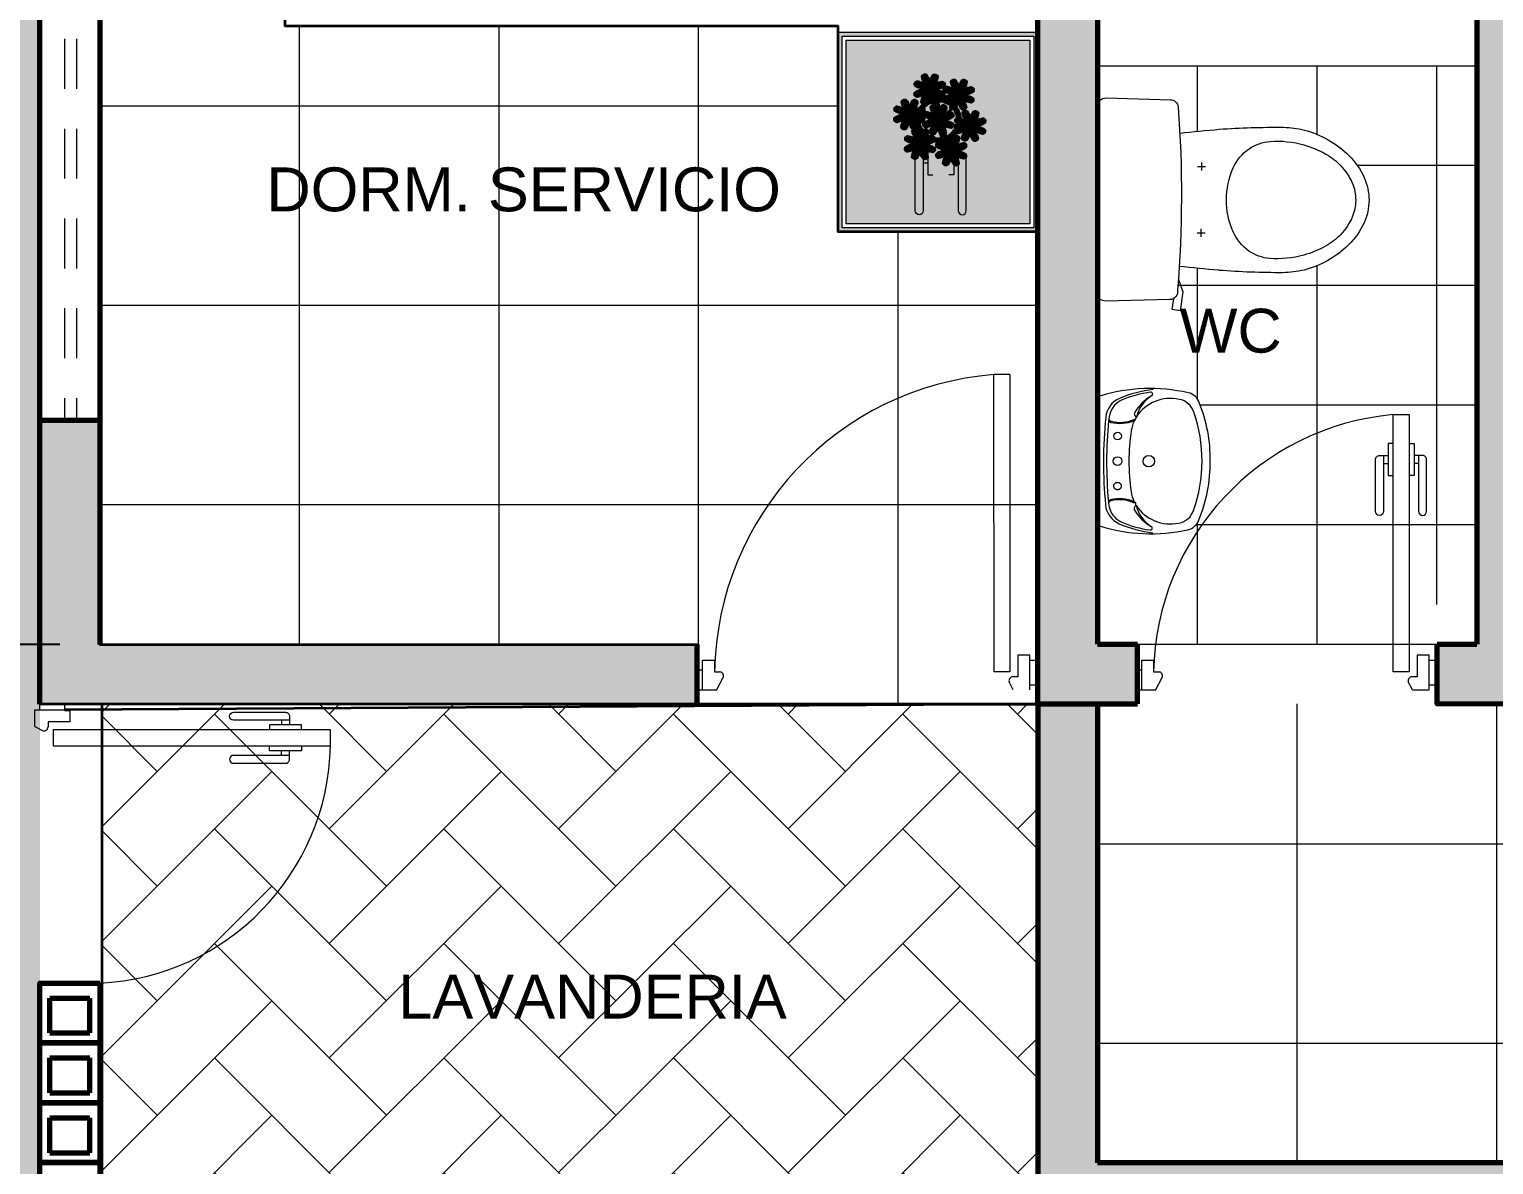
# Model space of a CAD drawing. Header units: millimetres. Extents: x 971.3 to 1010.6, y 593 to 619.8.
# Drawn here: x 973.383 to 977.052, y 606.443 to 609.289 of the extents above; entities that cross this region are included whole.
import ezdxf

# ---------------------------------------------------------------- set-up
doc = ezdxf.new("R2010")
doc.units = ezdxf.units.MM
for name, pattern in [('ACAD_ISO10W100', [18.5, 12, -3, 0.5, -3]), ('HIDDEN', [9.525, 6.35, -3.175]), ('HIDDEN2', [0.1875, 0.125, -0.0625]), ('RAYITAS', [0.375, 0.25, -0.125])]:
    doc.linetypes.add(name, pattern=pattern)
for name, color, linetype, lineweight in [('_mobiliário', 7, 'Continuous', 5), ('csco', 7, 'Continuous', 70), ('FAROLAS', 45, 'Continuous', 9), ('mesa', 7, 'Continuous', 9), ('PISO SS.HH.', 135, 'Continuous', 9), ('PUERTAS', 40, 'Continuous', 15), ('PUERTAS MADERA', 37, 'Continuous', 13), ('sanitarios', 157, 'Continuous', 13), ('textos', 7, 'Continuous', 25), ('vidrios', 251, 'Continuous', 9), ('www.dwgfree.com', 7, 'Continuous', 70)]:
    doc.layers.add(name, color=color, linetype=linetype, lineweight=lineweight)
for name, color, linetype in [('FLORES', 1, 'Continuous'), ('vflor2', 50, 'Continuous'), ('Vflor6', 11, 'Continuous'), ('vfolhas2', 102, 'Continuous')]:
    doc.layers.add(name, color=color, linetype=linetype)
doc.styles.get("Standard").update_dxf_attribs({"font": 'stylu.ttf'})
doc.dimstyles.new('1-75', dxfattribs={"dimtxt": 0.09, "dimasz": 0.05, "dimexe": 0.1, "dimexo": 0.1, "dimgap": 0.05, "dimtad": 1, "dimzin": 4, "dimdsep": 46, "dimtxsty": 'Standard', "dimblk": 'DOT', "dimcen": 0.09, "dimclrd": 250, "dimclre": 250, "dimclrt": 7, "dimaunit": 1, "dimazin": 0, "dimtfac": 1, "dimtix": 1, "dimtmove": 1, "dimatfit": 3, "dimfxl": 0.5, "dimtolj": 1, "dimtzin": 0, "dimarcsym": 0})
pattern_1 = [(90, (-2384.8394688, 46.3806433), (-0.00125, 2e-19), [])]

# ---------------------------------------------------------------- blocks, each defined once
blk = doc.blocks.new('in-mo3')
for p, q in [((0.2345, 0), (-0.2345, 0)), ((-0.2545, -0.0205), (-0.2506, -0.1816)), ((0.2507, -0.1816), (0.2546, -0.0205)), ((0.2005, -0.2034), (0.2308, -0.2145)), ((0.2308, -0.2145), (0.2783, -0.2078)), ((0.2755, -0.188), (0.2476, -0.1919)), ((0.2783, -0.2078), (0.2755, -0.188)), ((-0.083, -0.2497), (-0.083, -0.2697)), ((0.083, -0.2497), (0.083, -0.2697)), ((-0.093, -0.2597), (-0.073, -0.2597)), ((0.093, -0.2597), (0.073, -0.2597)), ((0, -0.6467), (0, -0.6467))]:
    blk.add_line(p, q)
for centre, radius, start, end in [((0.2346, -0.02), 0.02, 358.6374, 90.2301), ((-0.2345, -0.02), 0.02, 90.0007, 181.364), ((-0.2306, -0.1811), 0.02, 181.3657, 265.4927), ((0.2306, -0.1811), 0.02, 258.1015, 358.6343), ((-0.0052, 2.682), 2.892, 265.4971, 274.5948), ((3.69, -0.6318), 3.8805, 173.6925, 175.1593), ((-3.6898, -0.6318), 3.8805, 4.8413, 6.3171), ((1.8169, -0.4518), 1.9991, 175.7698, 180.3758), ((0, -0.5198), 0.1971, 66.0939, 113.9061), ((-1.8167, -0.4518), 1.9991, 359.6242, 4.2302), ((-0.0326, -0.4462), 0.1166, 113.8997, 145.1485), ((0.0327, -0.4462), 0.1166, 34.8515, 66.1003), ((-0.0427, -0.4391), 0.1042, 145.1497, 175.881), ((0.0428, -0.4391), 0.1042, 4.119, 34.8503), ((0.1026, -0.4496), 0.25, 175.8862, 195.5931), ((-0.1026, -0.4496), 0.25, 344.4069, 4.1138), ((0.0369, -0.4635), 0.219, 180.3747, 194.3375), ((-0.0367, -0.4635), 0.219, 345.6614, 359.6243), ((0.0575, -0.4582), 0.2403, 194.3353, 209.622), ((0.1006, -0.4501), 0.2478, 195.5969, 209.3771), ((-0.1005, -0.4501), 0.2478, 330.6229, 344.4031), ((-0.0573, -0.4582), 0.2403, 330.3788, 345.6655), ((0.0677, -0.4524), 0.252, 209.6273, 224.5489), ((0.0243, -0.493), 0.1603, 209.3871, 226.5438), ((-0.0242, -0.493), 0.1603, 313.4562, 330.6129), ((-0.0675, -0.4524), 0.252, 315.4504, 330.372), ((0.0159, -0.5019), 0.1481, 226.5501, 246.5527), ((-0.0158, -0.5019), 0.1481, 293.4473, 313.4499), ((0.0187, -0.5007), 0.1832, 224.552, 245.714), ((0, -0.5385), 0.1082, 246.5493, 270.0042), ((0, -0.5385), 0.1082, 269.9958, 293.4507), ((-0.0185, -0.5007), 0.1832, 294.2865, 315.4485), ((0.0004, -0.5419), 0.1381, 245.5845, 269.8782), ((-0.0002, -0.5419), 0.1381, 270.1216, 294.4153)]:
    blk.add_arc(centre, radius, start, end)
blk = doc.blocks.new('VI-L2')
for p, q in [((-0.249, 0), (0, 0)), ((0.249, 0), (0, 0)), ((-0.1776, -0.155), (-0.1726, -0.1538)), ((0.1776, -0.155), (0.1726, -0.1538))]:
    blk.add_line(p, q)
at = {"linetype": 'RAYITAS'}
blk.add_circle((-0.1, -0.08), 0.015, dxfattribs=at)
for centre, radius in [((0, -0.08), 0.0175), ((0.1, -0.08), 0.015), ((0, -0.205), 0.023)]:
    blk.add_circle(centre, radius)
for centre, radius, start, end in [((-0.2499, -0.0098), 0.00987, 84.66185, 171.14682), ((0.2499, -0.0098), 0.00987, 8.85318, 95.33815), ((0.3889, -0.2106), 0.6794, 162.6733, 192.8197), ((-0.1666, -0.1226), 0.091, 95.70162, 156.93984), ((-0.1642, -0.1332), 0.088, 107.6826, 156.04399), ((-0.1456, -0.2072), 0.1642, 95.558, 106.05153), ((0.0179, -2.1066), 2.0834, 90.49131, 95.32962), ((-0.166, -0.0563), 0.0119, 18.45163, 93.68074), ((-0.1779, -0.0612), 0.0202, 21.8719, 56.626), ((-0.2924, -0.0889), 0.1378, 335.77383, 14.78085), ((-0.3021, -0.0881), 0.1516, 337.28317, 13.56875), ((-0.0045, -1.6606), 1.6244, 89.84267, 95.54634), ((-0.0179, -2.1066), 2.0834, 84.67038, 89.50869), ((0.0045, -1.6606), 1.6244, 84.45366, 90.15733), ((0.3021, -0.0881), 0.1516, 166.43125, 202.71683), ((0.2924, -0.0889), 0.1378, 165.21915, 204.22617), ((0.166, -0.0563), 0.0119, 86.31926, 161.54837), ((0.1779, -0.0612), 0.0202, 123.374, 158.1281), ((0.1456, -0.2072), 0.1642, 73.94847, 84.442), ((0.1666, -0.1226), 0.091, 23.06016, 84.29838), ((0.1642, -0.1332), 0.088, 23.95601, 72.3174), ((-0.3889, -0.2106), 0.6794, 347.1803, 17.3267), ((0.1791, -0.2729), 0.4679, 156.5937, 173.71303), ((0.1679, -0.2699), 0.4471, 157.31846, 172.36397), ((-0.1679, -0.2699), 0.4471, 7.63603, 22.68154), ((-0.1791, -0.2729), 0.4679, 6.28697, 23.4063), ((-0.1058, -0.3032), 0.1789, 119.16087, 150.50871), ((-0.1412, -0.2944), 0.1441, 104.63516, 146.60921), ((-0.0883, -0.2909), 0.1627, 123.30818, 192.26739), ((-0.1893, -0.1579), 0.0115, 46.63395, 108.6693), ((-0.1726, -0.1428), 0.011, 217.17229, 335.71976), ((-0.1656, -0.1462), 0.00136, 145.33549, 289.9664), ((-0.0995, -0.2809), 0.1483, 98.65981, 115.06482), ((0.0054, -1.0183), 0.8931, 90.34754, 98.18853), ((-0.0054, -1.0183), 0.8931, 81.81147, 89.65246), ((0.0995, -0.2809), 0.1483, 64.93518, 81.34019), ((0.1726, -0.1428), 0.011, 204.28024, 322.82771), ((0.1656, -0.1462), 0.00136, 250.0336, 34.66451), ((0.0883, -0.2909), 0.1627, 347.73261, 56.69182), ((0.1412, -0.2944), 0.1441, 33.39079, 75.36484), ((0.1893, -0.1579), 0.0115, 71.3307, 133.36605), ((0.1058, -0.3032), 0.1789, 29.49129, 60.83913), ((-0.2682, -0.2122), 0.00727, 166.88332, 336.15231), ((0.2682, -0.2122), 0.00727, 203.84769, 13.11668), ((-0.1738, -0.3131), 0.0745, 189.56588, 252.37683), ((0.1738, -0.3131), 0.0745, 287.62317, 350.43412), ((-0.2165, -0.3501), 0.0582, 191.18913, 251.94646), ((-0.0105, 0.1342), 0.5843, 247.4607, 271.03309), ((-0.0024, 0.161), 0.5785, 250.41927, 270.24066), ((0.0024, 0.161), 0.5785, 269.75934, 289.58073), ((0.0105, 0.1342), 0.5843, 268.96691, 292.5393), ((0.2165, -0.3501), 0.0582, 288.05354, 348.81087)]:
    blk.add_arc(centre, radius, start, end)
blk = doc.blocks.new('Mesa Lateral Cordoba')
at = {"layer": 'mesa', "ltscale": 0.1}
h = blk.add_hatch(color=27, dxfattribs=at)
h.dxf.hatch_style = 1
h.set_gradient(color1=(123, 74, 61), color2=(58, 35, 29), one_color=1, tint=0.17, name='CYLINDER')
h.paths.add_polyline_path([(0, 0), (-0.5, 0), (-0.5, -0.5), (0, -0.5)])
h.paths.add_polyline_path([(-0.01, -0.01), (-0.01, -0.49), (-0.49, -0.49), (-0.49, -0.01)], flags=16)
h.paths.add_polyline_path([(-0.02, -0.02), (-0.02, -0.48), (-0.48, -0.48), (-0.48, -0.02)], flags=0)
h = blk.add_hatch(color=27, dxfattribs=at)
h.dxf.hatch_style = 1
h.set_gradient(color1=(123, 74, 61), color2=(58, 35, 29), one_color=1, tint=0.17, name='INVCYLINDER')
h.paths.add_polyline_path([(-0.02, -0.02), (-0.48, -0.02), (-0.48, -0.48), (-0.02, -0.48)])
at = {"layer": 'mesa', "color": 34, "ltscale": 0.1}
blk.add_lwpolyline([(-0.5, -0.5), (0, -0.5), (0, 0), (-0.5, 0)], close=True, dxfattribs=at)
at = {"layer": 'mesa', "color": 34, "linetype": 'HIDDEN', "ltscale": 0.1}
for points in [[(-0.49, -0.49), (-0.01, -0.49), (-0.01, -0.01), (-0.49, -0.01)], [(-0.48, -0.48), (-0.02, -0.48), (-0.02, -0.02), (-0.48, -0.02)]]:
    blk.add_lwpolyline(points, close=True, dxfattribs=at)
blk = doc.blocks.new('flor_PB_champanhe_pequena')
at = {"layer": 'vflor2'}
h = blk.add_hatch(dxfattribs=at)
h.set_pattern_fill('ANSI31', color=256, scale=0.01, angle=45, style=0)
h.set_pattern_definition(pattern_1)
h.paths.add_polyline_path([(0.0362, 0.0679, 1), (0.0207, 0.0679, 1)])
h.paths.add_polyline_path([(0.0629, 0.0132, 1), (0.0784, 0.0132, 1)])
h.paths.add_polyline_path([(0.0525, -0.056, 1), (0.0371, -0.056, 1)])
h.paths.add_polyline_path([(0.0077, 0, 1), (-0.0077, 0, 1)])
h.paths.add_polyline_path([(-0.0117, -0.0678, 1), (-0.0272, -0.0678, 1)])
h.paths.add_polyline_path([(-0.0565, -0.0118, 1), (-0.072, -0.0118, 1)])
h.paths.add_polyline_path([(-0.0325, 0.0537, 1), (-0.048, 0.0537, 1)])
at = {"layer": 'Vflor6'}
h = blk.add_hatch(dxfattribs=at)
h.set_pattern_fill('ANSI31', color=256, scale=0.01, angle=45, style=0)
h.set_pattern_definition(pattern_1)
h.paths.add_polyline_path([(0.0458, 0.0957, 0.518852), (0.0355, 0.1007, 0.20503), (0.0281, 0.0756, -0.145698), (0.0324, 0.0745, 0.191491)])
h.paths.add_polyline_path([(0.0604, 0.0753, 0.518852), (0.0566, 0.0862, 0.20503), (0.0337, 0.0736, -0.145698), (0.036, 0.0698, 0.191491)])
h.paths.add_polyline_path([(0.0563, 0.0505, 0.518852), (0.0613, 0.0609, 0.20503), (0.0362, 0.0682, -0.145698), (0.0351, 0.0639, 0.191491)])
h.paths.add_polyline_path([(0.0342, 0.0627, -0.145698), (0.0304, 0.0604, 0.191491), (0.0359, 0.0359, 0.518852), (0.0468, 0.0397, 0.20503)])
h.paths.add_polyline_path([(0.0288, 0.0601, -0.145698), (0.0245, 0.0612, 0.191491), (0.0111, 0.04, 0.518852), (0.0215, 0.035, 0.20503)])
h.paths.add_polyline_path([(-0.0035, 0.0605, 0.518852), (0.0003, 0.0496, 0.20503), (0.0233, 0.0621, -0.145698), (0.021, 0.0659, 0.191491)])
h.paths.add_polyline_path([(0.0207, 0.0675, -0.145698), (0.0218, 0.0718, 0.191491), (0.0006, 0.0852, 0.518852), (-0.0044, 0.0749, 0.20503)])
h.paths.add_polyline_path([(0.0227, 0.0731, -0.145698), (0.0265, 0.0754, 0.191491), (0.0211, 0.0998, 0.518852), (0.0102, 0.096, 0.20503)])
h.paths.add_polyline_path([(-0.0351, 0.0594, -0.145698), (-0.0328, 0.0557, 0.191491), (-0.0083, 0.0611, 0.518852), (-0.0121, 0.072, 0.20503)])
h.paths.add_polyline_path([(-0.0406, 0.0615, -0.145698), (-0.0364, 0.0604, 0.191491), (-0.0229, 0.0815, 0.518852), (-0.0333, 0.0866, 0.20503)])
h.paths.add_polyline_path([(-0.046, 0.0589, -0.145698), (-0.0422, 0.0612, 0.191491), (-0.0477, 0.0857, 0.518852), (-0.0586, 0.0819, 0.20503)])
h.paths.add_polyline_path([(-0.048, 0.0534, -0.145698), (-0.047, 0.0576, 0.191491), (-0.0681, 0.0711, 0.518852), (-0.0731, 0.0607, 0.20503)])
h.paths.add_polyline_path([(-0.0455, 0.048, -0.145698), (-0.0478, 0.0518, 0.191491), (-0.0722, 0.0463, 0.518852), (-0.0685, 0.0354, 0.20503)])
h.paths.add_polyline_path([(-0.0399, 0.046, -0.145698), (-0.0442, 0.047, 0.191491), (-0.0576, 0.0259, 0.17076), (-0.0554, 0.0218, -0.242408), (-0.0491, 0.0201, 0.071789), (-0.0473, 0.0209, 0.20503)])
h.paths.add_polyline_path([(-0.0345, 0.0485, -0.145698), (-0.0383, 0.0462, 0.191491), (-0.0329, 0.0218, 0.518852), (-0.022, 0.0255, 0.20503)])
h.paths.add_polyline_path([(-0.0125, 0.0364, 0.518852), (-0.0074, 0.0467, 0.20503), (-0.0325, 0.0541, -0.145698), (-0.0336, 0.0498, 0.191491)])
h.paths.add_polyline_path([(-0.0469, 0.016, 0.518852), (-0.0573, 0.0211, 0.20503), (-0.0646, -0.004, -0.145698), (-0.0603, -0.0051, 0.191491)])
h.paths.add_polyline_path([(-0.07, -0.0066, -0.145698), (-0.0662, -0.0043, 0.191491), (-0.0717, 0.0202, 0.518852), (-0.0825, 0.0164, 0.20503)])
h.paths.add_polyline_path([(-0.0921, 0.0056, 0.518852), (-0.0971, -0.0048, 0.20503), (-0.072, -0.0121, -0.145698), (-0.0709, -0.0079, 0.191491)])
h.paths.add_polyline_path([(-0.0695, -0.0175, -0.145698), (-0.0718, -0.0137, 0.191491), (-0.0962, -0.0192, 0.518852), (-0.0924, -0.0301, 0.20503)])
h.paths.add_polyline_path([(-0.0639, -0.0195, -0.145698), (-0.0682, -0.0185, 0.191491), (-0.0816, -0.0396, 0.518852), (-0.0712, -0.0446, 0.20503)])
h.paths.add_polyline_path([(-0.0585, -0.017, -0.145698), (-0.0623, -0.0193, 0.191491), (-0.0568, -0.0437, 0.518852), (-0.046, -0.04, 0.20503)])
h.paths.add_polyline_path([(-0.0364, -0.0291, 0.518852), (-0.0314, -0.0188, 0.20503), (-0.0565, -0.0114, -0.145698), (-0.0576, -0.0157, 0.191491)])
h.paths.add_polyline_path([(-0.059, -0.0061, -0.145698), (-0.0568, -0.0098, 0.191491), (-0.0323, -0.0044, 0.518852), (-0.0361, 0.0065, 0.20503)])
h.paths.add_polyline_path([(-0.0269, -0.0358, 0.518852), (-0.0377, -0.0396, 0.20503), (-0.0252, -0.0625, -0.145698), (-0.0214, -0.0603, 0.191491)])
h.paths.add_polyline_path([(-0.0198, -0.06, -0.145698), (-0.0155, -0.0611, 0.191491), (-0.0021, -0.0399, 0.518852), (-0.0125, -0.0349, 0.20503)])
h.paths.add_polyline_path([(-0.0142, -0.062, -0.145698), (-0.012, -0.0658, 0.191491), (0.0125, -0.0603, 0.518852), (0.0087, -0.0495, 0.20503)])
h.paths.add_polyline_path([(0.0084, -0.0851, 0.518852), (0.0134, -0.0747, 0.20503), (-0.0117, -0.0674, -0.145698), (-0.0128, -0.0717, 0.191491)])
h.paths.add_polyline_path([(-0.0137, -0.073, -0.145698), (-0.0175, -0.0752, 0.191491), (-0.012, -0.0997, 0.518852), (-0.0012, -0.0959, 0.20503)])
h.paths.add_polyline_path([(-0.0368, -0.0956, 0.518852), (-0.0264, -0.1006, 0.20503), (-0.0191, -0.0755, -0.145698), (-0.0234, -0.0744, 0.191491)])
h.paths.add_polyline_path([(-0.0514, -0.0752, 0.518852), (-0.0476, -0.086, 0.20503), (-0.0247, -0.0735, -0.145698), (-0.0269, -0.0697, 0.191491)])
h.paths.add_polyline_path([(-0.0473, -0.0504, 0.518852), (-0.0523, -0.0608, 0.20503), (-0.0272, -0.0681, -0.145698), (-0.0261, -0.0638, 0.191491)])
h.paths.add_polyline_path([(0.0371, -0.0563, -0.145698), (0.0381, -0.052, 0.191491), (0.017, -0.0386, 0.518852), (0.0119, -0.049, 0.20503)])
h.paths.add_polyline_path([(0.0374, -0.024, 0.518852), (0.0265, -0.0278, 0.20503), (0.0391, -0.0508, -0.145698), (0.0429, -0.0485, 0.191491)])
h.paths.add_polyline_path([(0.0444, -0.0482, -0.145698), (0.0487, -0.0493, 0.191491), (0.0622, -0.0281, 0.518852), (0.0518, -0.0231, 0.20503)])
h.paths.add_polyline_path([(0.0767, -0.0486, 0.518852), (0.073, -0.0377, 0.20503), (0.05, -0.0502, -0.145698), (0.0523, -0.054, 0.191491)])
h.paths.add_polyline_path([(0.0726, -0.0733, 0.518852), (0.0777, -0.063, 0.20503), (0.0525, -0.0556, -0.145698), (0.0515, -0.0599, 0.191491)])
h.paths.add_polyline_path([(0.0505, -0.0612, -0.145698), (0.0467, -0.0635, 0.191491), (0.0522, -0.0879, 0.518852), (0.0631, -0.0841, 0.20503)])
h.paths.add_polyline_path([(0.0452, -0.0637, -0.145698), (0.0409, -0.0626, 0.191491), (0.0275, -0.0838, 0.518852), (0.0378, -0.0888, 0.20503)])
h.paths.add_polyline_path([(0.0396, -0.0617, -0.145698), (0.0373, -0.0579, 0.191491), (0.0129, -0.0634, 0.518852), (0.0166, -0.0743, 0.20503)])
h.paths.add_polyline_path([(0.0654, 0.0075, -0.145698), (0.0632, 0.0113, 0.191491), (0.0387, 0.0058, 0.518852), (0.0425, -0.0051, 0.20503)])
h.paths.add_polyline_path([(0.0428, 0.0305, 0.518852), (0.0378, 0.0202, 0.20503), (0.0629, 0.0128, -0.145698), (0.064, 0.0171, 0.191491)])
h.paths.add_polyline_path([(0.0649, 0.0184, -0.145698), (0.0687, 0.0207, 0.191491), (0.0632, 0.0451, 0.518852), (0.0524, 0.0414, 0.20503)])
h.paths.add_polyline_path([(0.088, 0.041, 0.518852), (0.0776, 0.0461, 0.20503), (0.0703, 0.0209, -0.145698), (0.0746, 0.0199, 0.191491)])
h.paths.add_polyline_path([(0.0759, 0.0189, -0.145698), (0.0782, 0.0151, 0.191491), (0.1026, 0.0206, 0.518852), (0.0988, 0.0315, 0.20503)])
h.paths.add_polyline_path([(0.0985, -0.0041, 0.518852), (0.1035, 0.0062, 0.20503), (0.0784, 0.0136, -0.145698), (0.0773, 0.0093, 0.191491)])
h.paths.add_polyline_path([(0.0781, -0.0187, 0.518852), (0.0889, -0.015, 0.20503), (0.0764, 0.008, -0.145698), (0.0726, 0.0057, 0.191491)])
h.paths.add_polyline_path([(0.071, 0.0055, -0.145698), (0.0667, 0.0065, 0.191491), (0.0533, -0.0146, 0.518852), (0.0637, -0.0197, 0.20503)])
h.paths.add_polyline_path([(0.0074, -0.0319, 0.518852), (0.0183, -0.0282, 0.20503), (0.0057, -0.0052, -0.145698), (0.0019, -0.0075, 0.191491)])
h.paths.add_polyline_path([(0.0278, -0.0173, 0.518852), (0.0329, -0.007, 0.20503), (0.0077, 0.0004, -0.145698), (0.0067, -0.0039, 0.191491)])
h.paths.add_polyline_path([(0.0319, 0.0074, 0.518852), (0.0282, 0.0183, 0.20503), (0.0052, 0.0057, -0.145698), (0.0075, 0.0019, 0.191491)])
h.paths.add_polyline_path([(0.0173, 0.0278, 0.518852), (0.007, 0.0329, 0.20503), (-0.0004, 0.0077, -0.145698), (0.0039, 0.0067, 0.191491)])
h.paths.add_polyline_path([(-0.0057, 0.0052, -0.145698), (-0.0019, 0.0075, 0.191491), (-0.0074, 0.0319, 0.518852), (-0.0183, 0.0282, 0.20503)])
h.paths.add_polyline_path([(-0.0077, -0.0004, -0.145698), (-0.0067, 0.0039, 0.191491), (-0.0278, 0.0173, 0.518852), (-0.0329, 0.007, 0.20503)])
h.paths.add_polyline_path([(-0.0319, -0.0074, 0.518852), (-0.0282, -0.0183, 0.20503), (-0.0052, -0.0057, -0.145698), (-0.0075, -0.0019, 0.191491)])
h.paths.add_polyline_path([(-0.0173, -0.0278, 0.518852), (-0.007, -0.0329, 0.20503), (0.0004, -0.0077, -0.145698), (-0.0039, -0.0067, 0.191491)])
at = {"layer": 'vfolhas2'}
h = blk.add_hatch(dxfattribs=at)
h.set_pattern_fill('ANSI31', color=256, scale=0.007, angle=45, style=0)
h.set_pattern_definition([(90, (-2384.8394688, 46.3806433), (-0.000875, 2e-19), [])])
h.paths.add_polyline_path([(0.0114, 0.048, 0.107662), (-0.0096, 0.0484, -0.020394), (-0.0074, 0.0467, -0.232033), (-0.0071, 0.0405, -0.089468), (0.0075, 0.0405, -0.022086)])
h.paths.add_polyline_path([(0.0384, 0.0149, -0.017634), (0.0451, 0.0156, -0.064642), (0.0378, 0.0202, -0.373307), (0.0397, 0.0292, 0.096249), (0.0259, 0.042, -0.06152), (0.0215, 0.0351, -0.163888)])
h.paths.add_polyline_path([(0.0406, 0.007, -0.061831), (0.0482, 0.0103, 0.013522), (0.0476, 0.0129, 0.022418), (0.0393, 0.0121, -0.032137)])
h.paths.add_polyline_path([(0.0343, -0.0228, -0.121095), (0.0374, -0.024, -0.039921), (0.0401, -0.0287, 0.137333), (0.0492, -0.0037, -0.051397), (0.0425, -0.0051, -0.060546), (0.0409, -0.0044, -0.120239)])
h.paths.add_polyline_path([(0.0262, -0.0418, 0.022224), (0.0298, -0.0393, -0.065612), (0.027, -0.0311, -0.18593), (-0.0008, -0.0411, -0.037143), (-0.0042, -0.0491, 0.08013), (0.0115, -0.048, -0.468772), (0.017, -0.0386, -0.072076)])
h.paths.add_polyline_path([(-0.0318, -0.0262, -0.20437), (-0.0364, -0.0291, -0.031212), (-0.0405, -0.0281, 0.048436), (-0.0344, -0.0354, -0.28943), (-0.0269, -0.0358, -0.065261), (-0.0229, -0.0437, 0.024971), (-0.0184, -0.0457, -0.06163), (-0.015, -0.0383, -0.128156)])
h.paths.add_polyline_path([(-0.0492, 0.0024, -0.069005), (-0.0408, 0.0057, -0.116531), (-0.0339, 0.0234, -0.069204), (-0.0376, 0.0319, 0.165692)])
h.paths.add_polyline_path([(-0.0238, 0.0336, -0.03277), (-0.0192, 0.0364, 0.020745), (-0.0238, 0.0408, -0.017074), (-0.0258, 0.042, 0.010437), (-0.0275, 0.0409, -0.062084)])
at = {"layer": 'Vflor6'}
for points in [[(0.0265, 0.0754, 0.191491), (0.0211, 0.0998, 0.518852), (0.0102, 0.096, 0.20503), (0.0227, 0.0731)], [(0.0324, 0.0745, 0.191491), (0.0458, 0.0957, 0.518852), (0.0355, 0.1007, 0.20503), (0.0281, 0.0756)], [(-0.047, 0.0576, 0.191491), (-0.0681, 0.0711, 0.518852), (-0.0731, 0.0607, 0.20503), (-0.048, 0.0534)], [(-0.0422, 0.0612, 0.191491), (-0.0477, 0.0857, 0.518852), (-0.0586, 0.0819, 0.20503), (-0.046, 0.0589)], [(-0.0364, 0.0604, 0.191491), (-0.0229, 0.0815, 0.518852), (-0.0333, 0.0866, 0.20503), (-0.0406, 0.0615)], [(-0.0328, 0.0557, 0.191491), (-0.0083, 0.0611, 0.518852), (-0.0121, 0.072, 0.20503), (-0.0351, 0.0594)], [(0.0218, 0.0718, 0.191491), (0.0006, 0.0852, 0.518852), (-0.0044, 0.0749, 0.20503), (0.0207, 0.0675)], [(0.021, 0.0659, 0.191491), (-0.0035, 0.0605, 0.518852), (0.0003, 0.0496, 0.20503), (0.0233, 0.0621)], [(0.036, 0.0698, 0.191491), (0.0604, 0.0753, 0.518852), (0.0566, 0.0862, 0.20503), (0.0337, 0.0736)], [(0.0351, 0.0639, 0.191491), (0.0563, 0.0505, 0.518852), (0.0613, 0.0609, 0.20503), (0.0362, 0.0682)], [(-0.0478, 0.0518, 0.191491), (-0.0722, 0.0463, 0.518852), (-0.0685, 0.0354, 0.20503), (-0.0455, 0.048)], [(-0.0442, 0.047, 0.191491), (-0.0576, 0.0259, 0.17076), (-0.0554, 0.0218, 0.20503)], [(-0.0491, 0.0201, 0.071789), (-0.0473, 0.0209, 0.20503), (-0.0399, 0.046)], [(-0.0383, 0.0462, 0.191491), (-0.0329, 0.0218, 0.518852), (-0.022, 0.0255, 0.20503), (-0.0345, 0.0485)], [(-0.0336, 0.0498, 0.191491), (-0.0125, 0.0364, 0.518852), (-0.0074, 0.0467, 0.20503), (-0.0325, 0.0541)], [(-0.0019, 0.0075, 0.191491), (-0.0074, 0.0319, 0.518852), (-0.0183, 0.0282, 0.20503), (-0.0057, 0.0052)], [(0.0039, 0.0067, 0.191491), (0.0173, 0.0278, 0.518852), (0.007, 0.0329, 0.20503), (-0.0004, 0.0077)], [(0.0245, 0.0612, 0.191491), (0.0111, 0.04, 0.518852), (0.0215, 0.035, 0.20503), (0.0288, 0.0601)], [(0.0304, 0.0604, 0.191491), (0.0359, 0.0359, 0.518852), (0.0468, 0.0397, 0.20503), (0.0342, 0.0627)], [(0.0687, 0.0207, 0.191491), (0.0632, 0.0451, 0.518852), (0.0524, 0.0414, 0.20503), (0.0649, 0.0184)], [(0.0746, 0.0199, 0.191491), (0.088, 0.041, 0.518852), (0.0776, 0.0461, 0.20503), (0.0703, 0.0209)], [(-0.0709, -0.0079, 0.191491), (-0.0921, 0.0056, 0.518852), (-0.0971, -0.0048, 0.20503), (-0.072, -0.0121)], [(-0.0662, -0.0043, 0.191491), (-0.0717, 0.0202, 0.518852), (-0.0825, 0.0164, 0.20503), (-0.07, -0.0066)], [(-0.0603, -0.0051, 0.191491), (-0.0469, 0.016, 0.518852), (-0.0573, 0.0211, 0.20503), (-0.0646, -0.004)], [(-0.0568, -0.0098, 0.191491), (-0.0323, -0.0044, 0.518852), (-0.0361, 0.0065, 0.20503), (-0.059, -0.0061)], [(-0.0067, 0.0039, 0.191491), (-0.0278, 0.0173, 0.518852), (-0.0329, 0.007, 0.20503), (-0.0077, -0.0004)], [(0.0075, 0.0019, 0.191491), (0.0319, 0.0074, 0.518852), (0.0282, 0.0183, 0.20503), (0.0052, 0.0057)], [(0.0067, -0.0039, 0.191491), (0.0278, -0.0173, 0.518852), (0.0329, -0.007, 0.20503), (0.0077, 0.0004)], [(0.064, 0.0171, 0.191491), (0.0428, 0.0305, 0.518852), (0.0378, 0.0202, 0.20503), (0.0629, 0.0128)], [(0.0632, 0.0113, 0.191491), (0.0387, 0.0058, 0.518852), (0.0425, -0.0051, 0.20503), (0.0654, 0.0075)], [(0.0667, 0.0065, 0.191491), (0.0533, -0.0146, 0.518852), (0.0637, -0.0197, 0.20503), (0.071, 0.0055)], [(0.0726, 0.0057, 0.191491), (0.0781, -0.0187, 0.518852), (0.0889, -0.015, 0.20503), (0.0764, 0.008)], [(0.0782, 0.0151, 0.191491), (0.1026, 0.0206, 0.518852), (0.0988, 0.0315, 0.20503), (0.0759, 0.0189)], [(0.0773, 0.0093, 0.191491), (0.0985, -0.0041, 0.518852), (0.1035, 0.0062, 0.20503), (0.0784, 0.0136)], [(-0.0718, -0.0137, 0.191491), (-0.0962, -0.0192, 0.518852), (-0.0924, -0.0301, 0.20503), (-0.0695, -0.0175)], [(-0.0682, -0.0185, 0.191491), (-0.0816, -0.0396, 0.518852), (-0.0712, -0.0446, 0.20503), (-0.0639, -0.0195)], [(-0.0623, -0.0193, 0.191491), (-0.0568, -0.0437, 0.518852), (-0.046, -0.04, 0.20503), (-0.0585, -0.017)], [(-0.0576, -0.0157, 0.191491), (-0.0364, -0.0291, 0.518852), (-0.0314, -0.0188, 0.20503), (-0.0565, -0.0114)], [(-0.0075, -0.0019, 0.191491), (-0.0319, -0.0074, 0.518852), (-0.0282, -0.0183, 0.20503), (-0.0052, -0.0057)], [(-0.0039, -0.0067, 0.191491), (-0.0173, -0.0278, 0.518852), (-0.007, -0.0329, 0.20503), (0.0004, -0.0077)], [(0.0019, -0.0075, 0.191491), (0.0074, -0.0319, 0.518852), (0.0183, -0.0282, 0.20503), (0.0057, -0.0052)], [(0.0429, -0.0485, 0.191491), (0.0374, -0.024, 0.518852), (0.0265, -0.0278, 0.20503), (0.0391, -0.0508)], [(0.0487, -0.0493, 0.191491), (0.0622, -0.0281, 0.518852), (0.0518, -0.0231, 0.20503), (0.0444, -0.0482)], [(-0.0261, -0.0638, 0.191491), (-0.0473, -0.0504, 0.518852), (-0.0523, -0.0608, 0.20503), (-0.0272, -0.0681)], [(-0.0214, -0.0603, 0.191491), (-0.0269, -0.0358, 0.518852), (-0.0377, -0.0396, 0.20503), (-0.0252, -0.0625)], [(-0.0155, -0.0611, 0.191491), (-0.0021, -0.0399, 0.518852), (-0.0125, -0.0349, 0.20503), (-0.0198, -0.06)], [(-0.012, -0.0658, 0.191491), (0.0125, -0.0603, 0.518852), (0.0087, -0.0495, 0.20503), (-0.0142, -0.062)], [(0.0381, -0.052, 0.191491), (0.017, -0.0386, 0.518852), (0.0119, -0.049, 0.20503), (0.0371, -0.0563)], [(0.0373, -0.0579, 0.191491), (0.0129, -0.0634, 0.518852), (0.0166, -0.0743, 0.20503), (0.0396, -0.0617)], [(0.0409, -0.0626, 0.191491), (0.0275, -0.0838, 0.518852), (0.0378, -0.0888, 0.20503), (0.0452, -0.0637)], [(0.0467, -0.0635, 0.191491), (0.0522, -0.0879, 0.518852), (0.0631, -0.0841, 0.20503), (0.0505, -0.0612)], [(0.0523, -0.054, 0.191491), (0.0767, -0.0486, 0.518852), (0.073, -0.0377, 0.20503), (0.05, -0.0502)], [(0.0515, -0.0599, 0.191491), (0.0726, -0.0733, 0.518852), (0.0777, -0.063, 0.20503), (0.0525, -0.0556)], [(-0.0269, -0.0697, 0.191491), (-0.0514, -0.0752, 0.518852), (-0.0476, -0.086, 0.20503), (-0.0247, -0.0735)], [(-0.0234, -0.0744, 0.191491), (-0.0368, -0.0956, 0.518852), (-0.0264, -0.1006, 0.20503), (-0.0191, -0.0755)], [(-0.0175, -0.0752, 0.191491), (-0.012, -0.0997, 0.518852), (-0.0012, -0.0959, 0.20503), (-0.0137, -0.073)], [(-0.0128, -0.0717, 0.191491), (0.0084, -0.0851, 0.518852), (0.0134, -0.0747, 0.20503), (-0.0117, -0.0674)]]:
    blk.add_lwpolyline(points, format="xyb", dxfattribs=at)
for centre in [(0.0285, 0.0679), (-0.0403, 0.0537), (0, 0), (0.0707, 0.0132), (-0.0643, -0.0118), (-0.0195, -0.0678), (0.0448, -0.056)]:
    blk.add_circle(centre, 0.00774, dxfattribs=at)
for centre, radius, start, end in [((-0.074, -0.0174), 0.0768, 54.9163, 59.0708), ((0, 0), 0.0493, 121.5115, 123.9034), ((0, 0), 0.0412, 117.8024, 125.3101), ((0, 0), 0.0493, 76.6257, 101.2054), ((0, 0), 0.0412, 79.5079, 99.958), ((0, 0), 0.0412, 74.1954, 75.3637), ((0, 0), 0.0412, 21.2258, 58.4551), ((0, 0), 0.0493, 36.338, 58.3289), ((0, 0), 0.0493, 139.6216, 177.2535), ((0, 0), 0.0412, 145.4192, 172.0062), ((-0.0593, -0.0047), 0.0602, 11.8879, 16.4018), ((0, 0), 0.0412, 9.7434, 17.1061), ((0, 0), 0.0493, 12.0535, 15.1524), ((0.0522, -0.0796), 0.0926, 83.3221, 84.8757), ((0, 0), 0.0493, 214.7168, 225.8089), ((0, 0), 0.0412, 191.7544, 192.795), ((0, 0), 0.0412, 196.8647, 200.2384), ((0, 0), 0.0412, 219.4845, 248.6966), ((0, 0), 0.0412, 268.8569, 310.9878), ((0, 0), 0.0412, 326.3984, 353.8236), ((0, 0), 0.0493, 324.3663, 355.6451), ((0, 0), 0.0493, 242.3459, 248.0677), ((0, 0), 0.0493, 265.1392, 283.4645), ((0, 0), 0.0493, 302.0643, 307.1567)]:
    blk.add_arc(centre, radius, start, end, dxfattribs=at)
at = {"layer": 'vfolhas2'}
for centre, radius, start, end in [((-0.074, -0.0174), 0.0768, 40.153, 49.1957), ((-0.0593, -0.0047), 0.0602, 38.976, 44.1425), ((0.0943, 0), 0.0958, 144.6026, 166.3715), ((0.0943, 0), 0.0929, 152.8823, 159.0916), ((0.0522, -0.0796), 0.0955, 94.2878, 101.6908), ((0.0522, -0.0796), 0.0926, 88.9574, 101.8062), ((-0.0518, 0.0673), 0.0773, 274.6501, 284.8641), ((-0.0461, 0.0498), 0.0621, 271.8189, 281.906), ((-0.0562, -0.0226), 0.0584, 324.6409, 3.3511), ((-0.0538, -0.0234), 0.0532, 344.0711, 2.6448), ((-0.0519, -0.0839), 0.0987, 36.2927, 45.4646), ((-0.0519, -0.0839), 0.1017, 36.411, 41.5755)]:
    blk.add_arc(centre, radius, start, end, dxfattribs=at)
blk = doc.blocks.new('A$C19C6269F')
at = {"layer": '_mobiliário', "color": 34, "rotation": 90}
blk.add_blockref('Mesa Lateral Cordoba', (0, 0.5), dxfattribs=at)
at = {"layer": 'FLORES', "xscale": 1.130970244567607, "yscale": 1.130970244567607, "zscale": 1.130970244567607}
blk.add_blockref('flor_PB_champanhe_pequena', (0.2509, 0.2196), dxfattribs=at)
blk = doc.blocks.new('_Dot')
at = {"color": 0, "linetype": 'ByBlock', "lineweight": -2}
blk.add_line((-0.5, 0), (-1, 0), dxfattribs=at)
at = {"color": 0, "linetype": 'ByBlock', "const_width": 0.5}
blk.add_lwpolyline([(-0.25, 0, 1), (0.25, 0, 1)], format="xyb", close=True, dxfattribs=at)
blk = doc.blocks.new('*D49')
at = {"layer": 'Defpoints', "color": 0, "lineweight": 35, "transparency": 16777216}
for p in [(973.1316, 607.5979), (973.4099, 607.5979), (973.5599, 605.8479)]:
    blk.add_point(p, dxfattribs=at)
at = {"layer": 'www.dwgfree.com', "color": 250, "linetype": 'ACAD_ISO10W100', "lineweight": -2, "transparency": 16777216}
for p, q in [((973.3099, 607.5979), (973.0316, 607.5979)), ((973.4599, 605.8479), (973.0316, 605.8479))]:
    blk.add_line(p, q, dxfattribs=at)
at = {"layer": 'www.dwgfree.com', "color": 250, "lineweight": -2, "transparency": 16777216}
blk.add_line((973.1316, 605.8979), (973.1316, 607.5479), dxfattribs=at)
at = {"layer": 'www.dwgfree.com', "color": 250, "lineweight": -2, "transparency": 16777216, "xscale": 0.05, "yscale": 0.05, "zscale": 0.05}
for p, rotation in [((973.1316, 607.5979), 90), ((973.1316, 605.8479), 270)]:
    blk.add_blockref('_Dot', p, dxfattribs=dict(at, rotation=rotation))
at = {"layer": 'www.dwgfree.com', "color": 7, "lineweight": 35, "transparency": 16777216, "insert": (973.0334, 606.7229), "char_height": 0.09, "attachment_point": 5, "rotation": 90}
blk.add_mtext('\\A1;1.75 ', dxfattribs=at)
blk = doc.blocks.new('*D50')
at = {"layer": 'Defpoints', "color": 0, "lineweight": 35, "transparency": 16777216}
for p in [(973.1316, 607.747), (973.5599, 607.747), (973.4099, 607.5979)]:
    blk.add_point(p, dxfattribs=at)
at = {"layer": 'www.dwgfree.com', "color": 250, "lineweight": -2, "transparency": 16777216}
for p, q in [((973.1316, 607.797), (973.1316, 607.847)), ((973.1316, 607.5979), (973.1316, 607.747)), ((973.1316, 607.5479), (973.1316, 607.4979))]:
    blk.add_line(p, q, dxfattribs=at)
at = {"layer": 'www.dwgfree.com', "color": 250, "linetype": 'ACAD_ISO10W100', "lineweight": -2, "transparency": 16777216}
for p, q in [((973.4599, 607.747), (973.0316, 607.747)), ((973.3099, 607.5979), (973.0316, 607.5979))]:
    blk.add_line(p, q, dxfattribs=at)
at = {"layer": 'www.dwgfree.com', "color": 250, "lineweight": -2, "transparency": 16777216, "xscale": 0.05, "yscale": 0.05, "zscale": 0.05}
for p, rotation in [((973.1316, 607.747), 270), ((973.1316, 607.5979), 90)]:
    blk.add_blockref('_Dot', p, dxfattribs=dict(at, rotation=rotation))
at = {"layer": 'www.dwgfree.com', "color": 7, "lineweight": 35, "transparency": 16777216, "insert": (973.0347, 607.6725), "char_height": 0.09, "attachment_point": 5, "rotation": 90}
blk.add_mtext('\\A1;.15 ', dxfattribs=at)
blk = doc.blocks.new('*D51')
at = {"layer": 'Defpoints', "color": 0, "lineweight": 35, "transparency": 16777216}
for p in [(973.1316, 610.197), (973.5599, 610.197), (973.5599, 607.747)]:
    blk.add_point(p, dxfattribs=at)
at = {"layer": 'www.dwgfree.com', "color": 250, "linetype": 'ACAD_ISO10W100', "lineweight": -2, "transparency": 16777216}
for p, q in [((973.4599, 610.197), (973.0316, 610.197)), ((973.4599, 607.747), (973.0316, 607.747))]:
    blk.add_line(p, q, dxfattribs=at)
at = {"layer": 'www.dwgfree.com', "color": 250, "lineweight": -2, "transparency": 16777216}
blk.add_line((973.1316, 607.797), (973.1316, 610.147), dxfattribs=at)
at = {"layer": 'www.dwgfree.com', "color": 250, "lineweight": -2, "transparency": 16777216, "xscale": 0.05, "yscale": 0.05, "zscale": 0.05}
for p, rotation in [((973.1316, 610.197), 90), ((973.1316, 607.747), 270)]:
    blk.add_blockref('_Dot', p, dxfattribs=dict(at, rotation=rotation))
at = {"layer": 'www.dwgfree.com', "color": 7, "lineweight": 35, "transparency": 16777216, "insert": (973.0346, 608.972), "char_height": 0.09, "attachment_point": 5, "rotation": 90}
blk.add_mtext('\\A1;2.45 ', dxfattribs=at)
blk = doc.blocks.new('*D71')
at = {"layer": 'Defpoints', "color": 0, "lineweight": 35, "transparency": 16777216}
for p in [(973.4099, 610.347), (971.6835, 599.187), (973.5599, 599.187)]:
    blk.add_point(p, dxfattribs=at)
at = {"layer": 'www.dwgfree.com', "color": 250, "linetype": 'ACAD_ISO10W100', "lineweight": -2, "transparency": 16777216}
for p, q in [((973.3099, 610.347), (971.5835, 610.347)), ((973.4599, 599.187), (971.5835, 599.187))]:
    blk.add_line(p, q, dxfattribs=at)
at = {"layer": 'www.dwgfree.com', "color": 250, "lineweight": -2, "transparency": 16777216}
blk.add_line((971.6835, 610.297), (971.6835, 599.237), dxfattribs=at)
at = {"layer": 'www.dwgfree.com', "color": 250, "lineweight": -2, "transparency": 16777216, "xscale": 0.05, "yscale": 0.05, "zscale": 0.05}
for p, rotation in [((971.6835, 610.347), 90), ((971.6835, 599.187), 270)]:
    blk.add_blockref('_Dot', p, dxfattribs=dict(at, rotation=rotation))
at = {"layer": 'www.dwgfree.com', "color": 7, "lineweight": 35, "transparency": 16777216, "insert": (971.5869, 604.767), "char_height": 0.09, "attachment_point": 5, "rotation": 90}
blk.add_mtext('\\A1;11.16 ', dxfattribs=at)

msp = doc.modelspace()

# ---------------------------------------------------------------- hatches: boundary and pattern name
at = {"layer": 'FAROLAS', "lineweight": 35}
h = msp.add_hatch(dxfattribs=at)
h.set_pattern_fill('AR-SAND', color=104, scale=0.004, angle=180, style=0)
h.set_pattern_definition([(217.5, (972.27319, 593.91996), (0.0064001, -0.1957653), [0, -0.154432, 0, -0.17272, 0, -0.1651]), (187.5, (972.2732, 593.91996), (-0.1798093, -0.28673), [0, -0.083312, 0, -0.139192, 0, -0.05334]), (147.5, (972.39816, 593.91996), (-0.316397, -0.0005749), [0, -0.0508, 0, -0.18288, 0, -0.23876]), (137.5, (972.39816, 593.91996), (-0.3054226, -0.0891717), [0, -0.0254, 0, -0.119888, 0, -0.13716])])
h.paths.add_polyline_path([(978.3835, 614.166), (976.3137, 614.166), (976.3764, 611.7875), (972.2732, 611.7875), (972.2732, 593.92), (977.1382, 593.92), (977.1382, 599.097), (973.4099, 599.097), (973.41, 610.3471), (976.639, 610.347), (976.639, 611.857), (978.3835, 611.857)])
h.paths.add_polyline_path([(973.3426, 594.0355), (972.4764, 594.0355), (972.4764, 599.0712), (973.3426, 599.0712)], flags=16)
h.paths.add_polyline_path([(973.3426, 599.081), (972.4764, 599.081), (972.4764, 611.7875), (973.3426, 611.7875)], flags=16)
at = {"layer": 'www.dwgfree.com', "lineweight": 35}
for points in [[(977.5555, 610.347), (973.4099, 610.3471), (973.4099, 610.347), (973.4099, 609.4947), (973.5599, 609.4947), (973.5599, 610.197), (975.91, 610.197), (975.91, 607.5979), (976.16, 607.5979), (976.16, 607.7479), (976.06, 607.7479), (976.06, 610.197), (977.5555, 610.197)], [(977.16, 610.197), (977.01, 610.197), (977.01, 607.7479), (976.9104, 607.7479), (976.9104, 607.5979), (977.16, 607.5979)], [(975.0555, 607.747), (973.5599, 607.747), (973.5599, 608.3087), (973.4099, 608.3087), (973.4099, 607.597), (975.0555, 607.597), (975.0555, 607.5979)], [(977.16, 606.447), (976.06, 606.447), (976.06, 607.5979), (975.91, 607.5979), (975.91, 605.8479), (975.854, 605.8479), (975.854, 605.6979), (976.06, 605.6979), (976.06, 606.297), (977.01, 606.297), (977.01, 603.1479), (977.16, 603.1479)]]:
    msp.add_hatch(color=256, dxfattribs=at).paths.add_polyline_path(points)
at = {"layer": 'www.dwgfree.com', "lineweight": 15}
h = msp.add_hatch(dxfattribs=at)
h.set_pattern_fill('_USER', color=252, scale=0.5, style=0, double=1, pattern_type=0)
h.set_pattern_definition([(0, (973.55994, 607.59703), (0, 0.5), []), (90, (973.55994, 607.59703), (-0.5, 3e-17), [])])
edge = h.paths.add_edge_path()
edge.add_line((974.06, 610.197), (973.5599, 610.197))
edge.add_line((973.5599, 610.197), (973.5599, 607.747))
edge.add_line((973.5599, 607.747), (975.0555, 607.747))
edge.add_line((975.0555, 607.747), (975.0555, 607.597))
edge.add_line((975.0555, 607.597), (975.91, 607.597))
edge.add_line((975.91, 607.597), (975.91, 608.7814))
edge.add_line((975.91, 608.7814), (975.41, 608.7814))
edge.add_line((975.41, 608.7814), (975.41, 609.297))
edge.add_line((975.41, 609.297), (974.0246, 609.297))
edge.add_line((974.0246, 609.297), (974.0246, 610.197))
at = {"layer": 'www.dwgfree.com', "lineweight": 13}
h = msp.add_hatch(dxfattribs=at)
h.set_pattern_fill('AR-HBONE', color=256, scale=0.002, style=0)
h.set_pattern_definition([(45, (973.55994, 605.84795), (3e-17, 0.287368), [0.6096, -0.2032]), (135, (973.70362, 605.99163), (3e-17, 0.287368), [0.6096, -0.2032])])
edge = h.paths.add_edge_path()
edge.add_line((973.5599, 605.8479), (975.91, 605.8479))
edge.add_line((975.91, 605.8479), (975.91, 607.597))
edge.add_line((975.91, 607.597), (973.5648, 607.597))
edge.add_line((973.5648, 607.597), (973.5648, 605.8729))
at = {"layer": 'www.dwgfree.com', "lineweight": 15}
h = msp.add_hatch(dxfattribs=at)
h.set_pattern_fill('_USER', color=252, scale=0.5, style=0, double=1, pattern_type=0)
h.set_pattern_definition([(0, (976.06, 602.24703), (0, 0.5), []), (90, (976.06, 602.24703), (-0.5, 3e-17), [])])
edge = h.paths.add_edge_path()
edge.add_line((981.9731, 602.697), (979.6591, 602.747))
edge.add_line((979.6591, 602.747), (979.6591, 602.247))
edge.add_line((979.6591, 602.247), (977.168, 602.247))
edge.add_line((977.168, 602.247), (977.168, 606.447))
edge.add_line((977.168, 606.447), (976.06, 606.447))
edge.add_line((976.06, 606.447), (976.06, 607.5979))
edge.add_line((976.06, 607.5979), (980.0731, 607.598))
edge.add_line((980.0731, 607.598), (980.0731, 606.647))
edge.add_line((980.0731, 606.647), (981.0231, 606.647))
edge.add_line((981.0231, 606.647), (981.0231, 604.447))
edge.add_line((981.0231, 604.447), (981.9731, 604.447))
edge.add_line((981.9731, 604.447), (981.9731, 602.697))

# ---------------------------------------------------------------- linework, layer by layer
msp.add_line((975.0555, 607.5979), (975.91, 607.5979))
at = {"layer": 'csco'}
for p, q in [((973.5599, 610.197), (973.5599, 607.747)), ((975.91, 607.5979), (975.91, 610.197)), ((977.01, 610.197), (977.01, 607.7479)), ((973.4099, 608.3087), (973.5599, 608.3087)), ((975.0555, 607.747), (975.0555, 607.597)), ((976.06, 607.7479), (976.16, 607.7479)), ((976.9104, 607.7479), (977.01, 607.7479)), ((975.91, 607.5979), (975.91, 605.8479)), ((975.91, 607.5979), (976.16, 607.5979)), ((976.06, 607.5979), (976.06, 606.447)), ((973.4349, 606.7729), (973.4349, 606.8604)), ((973.4349, 606.8604), (973.5349, 606.8604)), ((973.5349, 606.7729), (973.5349, 606.8604)), ((973.4349, 606.7729), (973.5349, 606.7729)), ((973.4349, 606.6229), (973.4349, 606.7104)), ((973.4349, 606.7104), (973.5349, 606.7104)), ((973.5349, 606.6229), (973.5349, 606.7104)), ((973.4349, 606.6229), (973.5349, 606.6229)), ((973.4349, 606.4729), (973.4349, 606.5604)), ((973.4349, 606.5604), (973.5349, 606.5604)), ((973.5349, 606.4729), (973.5349, 606.5604)), ((973.4349, 606.4729), (973.5349, 606.4729)), ((977.16, 606.447), (976.06, 606.447))]:
    msp.add_line(p, q, dxfattribs=at)
at = {"layer": 'csco', "lineweight": 35}
for p, q in [((973.5599, 607.747), (975.0555, 607.747)), ((975.0555, 607.597), (973.4099, 607.597))]:
    msp.add_line(p, q, dxfattribs=at)
at = {"layer": 'csco'}
for points in [[(973.4099, 607.597), (973.4099, 610.3471), (977.5555, 610.347), (977.5555, 610.197), (976.06, 610.197), (976.06, 607.7479)], [(976.16, 607.5979), (976.16, 607.7479)], [(981.0231, 607.597), (976.9104, 607.5979), (976.9104, 607.7479)]]:
    msp.add_lwpolyline(points, dxfattribs=at)
for points in [[(973.5599, 606.8979), (973.5599, 606.7479), (973.4099, 606.7479), (973.4099, 606.8979)], [(973.5599, 606.7479), (973.5599, 606.5979), (973.4099, 606.5979), (973.4099, 606.7479)], [(973.5599, 606.5979), (973.5599, 606.4479), (973.4099, 606.4479), (973.4099, 606.5979)], [(973.5599, 606.4479), (973.5599, 606.2979), (973.4099, 606.2979), (973.4099, 606.4479)]]:
    msp.add_lwpolyline(points, close=True, dxfattribs=at)
at = {"layer": 'PISO SS.HH.'}
for p, q in [((976.31, 609.0333), (976.31, 609.197)), ((976.61, 609.0256), (976.61, 609.197)), ((976.91, 607.847), (976.91, 609.197)), ((976.7103, 608.9479), (977.01, 608.9479)), ((976.31, 608.3624), (976.31, 608.6897)), ((976.61, 607.7479), (976.61, 608.6963)), ((976.2611, 608.6479), (977.01, 608.6479)), ((976.3166, 608.3479), (977.01, 608.3479)), ((976.3078, 608.0479), (977.01, 608.0479)), ((976.31, 607.7479), (976.31, 608.051)), ((976.16, 607.7479), (976.91, 607.7479))]:
    msp.add_line(p, q, dxfattribs=at)
at = {"layer": 'PUERTAS', "color": 253}
for p, q in [((975.6231, 608.954), (975.6345, 608.954)), ((975.711, 608.954), (975.6995, 608.954)), ((976.7764, 608.2005), (976.7878, 608.2005)), ((976.8643, 608.2005), (976.8528, 608.2005)), ((974.0152, 607.5568), (974.0152, 607.5453)), ((974.0152, 607.4689), (974.0152, 607.4803))]:
    msp.add_line(p, q, dxfattribs=at)
for points in [[(975.647, 609.004), (975.6345, 609.004), (975.6345, 608.924), (975.647, 608.924)], [(975.687, 609.004), (975.6995, 609.004), (975.6995, 608.924), (975.687, 608.924)], [(976.8003, 608.2505), (976.7878, 608.2505), (976.7878, 608.1705), (976.8003, 608.1705)], [(976.8403, 608.2505), (976.8528, 608.2505), (976.8528, 608.1705), (976.8403, 608.1705)], [(974.0652, 607.5328), (974.0652, 607.5453), (973.9852, 607.5453), (973.9852, 607.5328)], [(974.0652, 607.4928), (974.0652, 607.4803), (973.9852, 607.4803), (973.9852, 607.4928)]]:
    msp.add_lwpolyline(points, dxfattribs=at)
for points in [[(975.6231, 608.974), (975.6231, 608.834, -1), (975.6031, 608.834), (975.6031, 608.964, -0.414214), (975.6131, 608.974), (975.6345, 608.974)], [(975.711, 608.974), (975.711, 608.834, 1), (975.731, 608.834), (975.731, 608.964, 0.414214), (975.721, 608.974), (975.6995, 608.974)], [(976.7764, 608.2205), (976.7764, 608.0805, -1), (976.7564, 608.0805), (976.7564, 608.2105, -0.414214), (976.7664, 608.2205), (976.7878, 608.2205)], [(976.8643, 608.2205), (976.8643, 608.0805, 1), (976.8843, 608.0805), (976.8843, 608.2105, 0.414214), (976.8743, 608.2205), (976.8528, 608.2205)], [(974.0352, 607.5568), (973.8952, 607.5568, -1), (973.8952, 607.5768), (974.0252, 607.5768, -0.414214), (974.0352, 607.5668), (974.0352, 607.5453)], [(974.0352, 607.4689), (973.8952, 607.4689, 1), (973.8952, 607.4489), (974.0252, 607.4489, 0.414214), (974.0352, 607.4589), (974.0352, 607.4803)]]:
    msp.add_lwpolyline(points, format="xyb", dxfattribs=at)
at = {"layer": 'PUERTAS MADERA'}
for p, q in [((975.647, 609.0765), (975.687, 609.0765)), ((975.8004, 607.6781), (975.8003, 608.4234)), ((975.8403, 608.4234), (975.8003, 608.4234)), ((975.8403, 608.4234), (975.8404, 607.6781)), ((976.8003, 608.323), (976.8403, 608.323)), ((976.8004, 607.6781), (976.8003, 608.323)), ((976.8403, 608.323), (976.8404, 607.6781)), ((975.0704, 607.7076), (975.1004, 607.7076)), ((975.0704, 607.6326), (975.0704, 607.7076)), ((975.1004, 607.7076), (975.1004, 607.678)), ((975.8604, 607.7202), (975.8604, 607.6656)), ((975.8904, 607.7202), (975.8604, 607.7202)), ((975.8904, 607.6327), (975.8904, 607.7202)), ((975.8904, 607.7077), (975.9054, 607.7077)), ((976.1704, 607.7076), (976.2004, 607.7076)), ((976.1704, 607.6326), (976.1704, 607.7076)), ((976.2004, 607.7076), (976.2004, 607.678)), ((976.8604, 607.7202), (976.8604, 607.6656)), ((976.8904, 607.7202), (976.8604, 607.7202)), ((976.8904, 607.6327), (976.8904, 607.7202)), ((976.8904, 607.7077), (976.9054, 607.7077)), ((975.0704, 607.6826), (975.0554, 607.6826)), ((975.1004, 607.678), (975.113, 607.678)), ((975.1055, 607.6326), (975.1227, 607.6654)), ((975.8404, 607.6781), (975.8004, 607.6781)), ((975.8604, 607.6656), (975.8478, 607.6656)), ((976.1704, 607.6826), (976.1554, 607.6826)), ((976.2004, 607.678), (976.213, 607.678)), ((976.2054, 607.6326), (976.2227, 607.6654)), ((976.8404, 607.6781), (976.8004, 607.6781)), ((976.8604, 607.6656), (976.8478, 607.6656)), ((975.0704, 607.6326), (975.0554, 607.6326)), ((975.1055, 607.6326), (975.0704, 607.6326)), ((975.8488, 607.6327), (975.8381, 607.653)), ((975.8904, 607.6453), (975.9054, 607.6453)), ((976.1704, 607.6326), (976.1554, 607.6326)), ((976.2054, 607.6326), (976.1704, 607.6326)), ((976.8488, 607.6327), (976.8381, 607.653)), ((976.8488, 607.6327), (976.8904, 607.6327)), ((976.8904, 607.6453), (976.9054, 607.6453)), ((973.4099, 607.5829), (973.4099, 607.5979)), ((973.4723, 607.5829), (973.4723, 607.5979)), ((973.3974, 607.5829), (973.4848, 607.5829)), ((973.3974, 607.5413), (973.3974, 607.5829)), ((973.4848, 607.5529), (973.4302, 607.5529)), ((973.4302, 607.5529), (973.4302, 607.5403)), ((973.4848, 607.5829), (973.4848, 607.5529)), ((973.3974, 607.5413), (973.4177, 607.5306)), ((973.4428, 607.5329), (973.4427, 607.4929)), ((974.1377, 607.5328), (973.4428, 607.5329)), ((974.1377, 607.4928), (974.1377, 607.5328)), ((973.4427, 607.4929), (974.1377, 607.4928))]:
    msp.add_line(p, q, dxfattribs=at)
at = {"layer": 'PUERTAS MADERA', "color": 251}
for centre, radius, start, end in [((975.8604, 607.6656), 0.7601, 94.536, 179.0643), ((976.8604, 607.6656), 0.6602, 95.224, 178.9225), ((973.5311, 607.504), 0.6067, 272.7222, 358.9479)]:
    msp.add_arc(centre, radius, start, end, dxfattribs=at)
at = {"layer": 'PUERTAS MADERA'}
for centre, start, end in [((975.113, 607.668), 345.0691, 90.0005), ((975.8478, 607.6556), 90.0055, 194.9369), ((976.213, 607.668), 345.0691, 90.0005), ((976.8478, 607.6556), 90.0055, 194.9369), ((973.4202, 607.5403), 255.0631, 359.9945)]:
    msp.add_arc(centre, 0.01, start, end, dxfattribs=at)
at = {"layer": 'sanitarios'}
msp.add_line((976.06, 609.197), (977.01, 609.197), dxfattribs=at)
at = {"layer": 'vidrios', "linetype": 'HIDDEN2'}
for p, q in [((973.4712, 609.4896), (973.4712, 608.3138)), ((973.5012, 609.4896), (973.5012, 608.3138))]:
    msp.add_line(p, q, dxfattribs=at)
at = {"layer": 'www.dwgfree.com', "lineweight": 35}
for points in [[(974.06, 610.197), (973.5599, 610.197), (973.5599, 607.747), (975.0555, 607.747), (975.0555, 607.597), (975.91, 607.597), (975.91, 608.7814), (975.41, 608.7814), (975.41, 609.297), (974.0246, 609.297), (974.0246, 610.197)], [(975.91, 607.597), (973.4723, 607.5829), (973.4848, 607.5829)], [(973.5599, 605.8479), (975.91, 605.8479), (975.91, 607.597), (973.5648, 607.597), (973.5648, 605.8729)]]:
    msp.add_lwpolyline(points, dxfattribs=at)

# ---------------------------------------------------------------- block references
at = {"layer": '_mobiliário', "xscale": -1, "rotation": 180}
msp.add_blockref('A$C19C6269F', (975.41, 609.2814), dxfattribs=at)
at = {"layer": 'sanitarios', "color": 251, "xscale": -1, "rotation": 89.83741409569195}
msp.add_blockref('in-mo3', (976.06, 608.8624), dxfattribs=at)
at = {"layer": 'sanitarios', "color": 251, "xscale": 0.626955469287859, "yscale": 0.626955469287859, "zscale": 0.626955469287859, "rotation": 89.85000000000088}
msp.add_blockref('VI-L2', (976.0599, 608.2067), dxfattribs=at)

# ---------------------------------------------------------------- texts
at = {"layer": 'textos', "char_height": 0.11, "width": 6.417233}
for s, insert, attachment_point in [('{\\fArial|b0|i0|c0|p34;DORM. SERVICIO}', (973.9774, 608.9426), 1), ('{\\fArial|b0|i0|c0|p34;WC}', (976.2654, 608.4768), 7), ('{\\fArial|b0|i0|c0|p34;LAVANDERIA}', (974.3077, 606.8091), 7)]:
    msp.add_mtext(s, dxfattribs=dict(at, insert=insert, attachment_point=attachment_point))

# ---------------------------------------------------------------- dimensions: what is measured, and where the dimension line sits
at = {"layer": 'www.dwgfree.com', "lineweight": 35}
for base, p1, p2, picture, middle in [((971.6835, 599.187), (973.4099, 610.347), (973.5599, 599.187), '*D71', (971.5869, 604.767)), ((973.1316, 610.197), (973.5599, 607.747), (973.5599, 610.197), '*D51', (973.0346, 608.972)), ((973.1316, 607.747), (973.4099, 607.5979), (973.5599, 607.747), '*D50', (973.0347, 607.6725)), ((973.1316, 607.5979), (973.5599, 605.8479), (973.4099, 607.5979), '*D49', (973.0334, 606.7229))]:
    dim = msp.add_linear_dim(base=base, p1=p1, p2=p2, angle=90, dimstyle='1-75', override={"dimpost": ' ', "dimfxl": 0.05}, dxfattribs=at)
    dim.commit()
    dim.dimension.update_dxf_attribs({"geometry": picture, "text_midpoint": middle})

doc.saveas('drawing.dxf')
